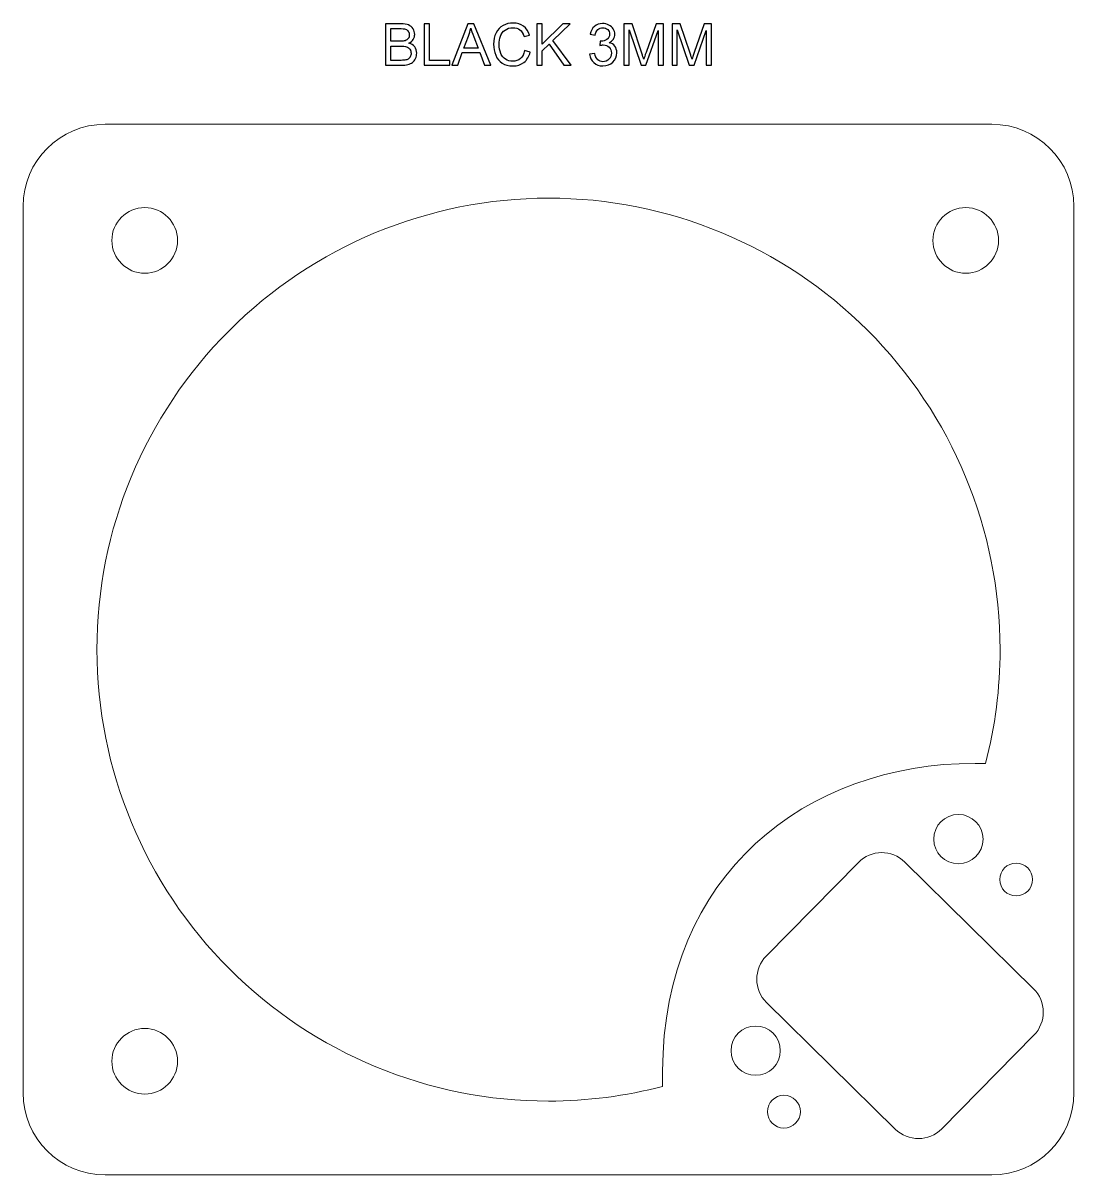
# Model space of a CAD drawing. Header units: millimetres. Extents: x -99 to 240, y -1 to 69.
# Drawn here: x 175.5 to 239.5, y -0.7 to 69.4 of the extents above; entities that cross this region are included whole.
import ezdxf

# ---------------------------------------------------------------- set-up
doc = ezdxf.new("R2010")
doc.units = ezdxf.units.MM
doc.header["$MEASUREMENT"] = 0
doc.layers.add('Cut', color=7, linetype='Continuous')
doc.layers.add('Guides', color=7, linetype='Continuous', plot=False)

msp = doc.modelspace()

# ---------------------------------------------------------------- linework, layer by layer
at = {"layer": 'Cut', "color": 250, "lineweight": 9}
for centre, major_axis in [((182.9497, 56.1934), (0, 2)), ((232.9497, 56.1934), (0, 2)), ((232.5023, 19.7266), (0, 1.5)), ((236.0208, 17.2645), (0, 1)), ((182.9497, 6.1934), (0, 2)), ((220.1557, 6.8389), (0, 1.5)), ((221.8786, 3.1223), (0, 1))]:
    msp.add_ellipse(centre, major_axis=major_axis, ratio=1, dxfattribs=at)
for points, knots in [([(180.5412, 63.2681), (180.5412, 63.2681), (234.541, 63.2681), (234.541, 63.2681), (234.541, 63.2681), (237.2911, 63.2681), (239.5411, 61.0181), (239.5411, 58.2681), (239.5411, 58.2681), (239.5411, 58.2681), (239.5411, 4.2681), (239.5411, 4.2681), (239.5411, 4.2681), (239.5411, 1.5181), (237.2911, -0.7319), (234.541, -0.7319), (234.541, -0.7319), (234.541, -0.7319), (180.5412, -0.7319), (180.5412, -0.7319), (180.5412, -0.7319), (177.7911, -0.7319), (175.5411, 1.5181), (175.5411, 4.2681), (175.5411, 4.2681), (175.5411, 4.2681), (175.5411, 58.2681), (175.5411, 58.2681), (175.5411, 58.2681), (175.5411, 61.0181), (177.7911, 63.2681), (180.5412, 63.2681)], [0, 0, 0, 0, 0.1111111, 0.1111111, 0.1111111, 0.1111111, 0.2222222, 0.2222222, 0.2222222, 0.2222222, 0.3333333, 0.3333333, 0.3333333, 0.3333333, 0.4444444, 0.4444444, 0.4444444, 0.4444444, 0.5555556, 0.5555556, 0.5555556, 0.5555556, 0.6666667, 0.6666667, 0.6666667, 0.6666667, 0.7777778, 0.7777778, 0.7777778, 0.7777778, 1, 1, 1, 1]), ([(207.5411, 58.768), (200.243, 58.7634), (193.2458, 55.8598), (188.0885, 50.6961), (188.0885, 50.6961), (182.9312, 45.5323), (180.0366, 38.5661), (180.0412, 31.2681), (180.0412, 31.2681), (180.0457, 23.97), (182.9494, 16.9728), (188.1131, 11.8155), (188.1131, 11.8155), (193.2768, 6.6582), (200.243, 3.7636), (207.5411, 3.7682), (207.5411, 3.7682), (209.9077, 3.7697), (212.2427, 4.0763), (214.4936, 4.6658), (214.4936, 4.6658), (214.4936, 4.6658), (214.4936, 5.5817), (214.4936, 5.5817), (214.4936, 5.5817), (214.4936, 17.5513), (223.2216, 24.3401), (233.5165, 24.3401), (233.5165, 24.3401), (233.5165, 24.3401), (234.1565, 24.3401), (234.1565, 24.3401), (234.1565, 24.3401), (234.7402, 26.5815), (235.0425, 28.9074), (235.041, 31.2681), (235.041, 31.2681), (235.0364, 38.5661), (232.1328, 45.5634), (226.9691, 50.7207), (226.9691, 50.7207), (221.8053, 55.8779), (214.8391, 58.7726), (207.5411, 58.768)], [0, 0, 0, 0, 0.0833333, 0.0833333, 0.0833333, 0.0833333, 0.1666667, 0.1666667, 0.1666667, 0.1666667, 0.25, 0.25, 0.25, 0.25, 0.3333333, 0.3333333, 0.3333333, 0.3333333, 0.4166667, 0.4166667, 0.4166667, 0.4166667, 0.5, 0.5, 0.5, 0.5, 0.5833333, 0.5833333, 0.5833333, 0.5833333, 0.6666667, 0.6666667, 0.6666667, 0.6666667, 0.75, 0.75, 0.75, 0.75, 0.8333333, 0.8333333, 0.8333333, 0.8333333, 1, 1, 1, 1]), ([(226.4111, 18.3055), (226.4111, 18.3055), (220.7988, 12.6044), (220.7988, 12.6044), (220.7988, 12.6044), (220.0271, 11.8205), (220.0371, 10.5478), (220.821, 9.7761), (220.821, 9.7761), (220.821, 9.7761), (228.66, 2.0592), (228.66, 2.0592), (228.66, 2.0592), (229.4439, 1.2875), (230.7166, 1.2975), (231.4884, 2.0814), (231.4884, 2.0814), (231.4884, 2.0814), (237.1006, 7.7826), (237.1006, 7.7826), (237.1006, 7.7826), (237.8723, 8.5665), (237.8623, 9.8392), (237.0784, 10.6109), (237.0784, 10.6109), (237.0784, 10.6109), (229.2394, 18.3277), (229.2394, 18.3277), (229.2394, 18.3277), (228.4555, 19.0994), (227.1828, 19.0895), (226.4111, 18.3055)], [0, 0, 0, 0, 0.1111111, 0.1111111, 0.1111111, 0.1111111, 0.2222222, 0.2222222, 0.2222222, 0.2222222, 0.3333333, 0.3333333, 0.3333333, 0.3333333, 0.4444444, 0.4444444, 0.4444444, 0.4444444, 0.5555556, 0.5555556, 0.5555556, 0.5555556, 0.6666667, 0.6666667, 0.6666667, 0.6666667, 0.7777778, 0.7777778, 0.7777778, 0.7777778, 1, 1, 1, 1])]:
    msp.add_open_spline(points, degree=3, knots=knots, dxfattribs=at)
at = {"layer": 'Guides', "color": 250}
for points, knots in [([(197.6082, 66.8663), (197.6082, 66.8663), (197.6082, 69.3921), (197.6082, 69.3921), (197.6082, 69.3921), (197.6082, 69.3921), (198.556, 69.3921), (198.556, 69.3921), (198.556, 69.3921), (198.7488, 69.3921), (198.9035, 69.3669), (199.0205, 69.3157), (199.0205, 69.3157), (199.1369, 69.2645), (199.228, 69.1858), (199.2939, 69.0793), (199.2939, 69.0793), (199.3603, 68.9735), (199.3932, 68.8624), (199.3932, 68.746), (199.3932, 68.746), (199.3932, 68.6384), (199.3638, 68.5367), (199.3056, 68.4414), (199.3056, 68.4414), (199.2474, 68.3462), (199.1592, 68.2691), (199.0411, 68.2104), (199.0411, 68.2104), (199.1939, 68.1657), (199.3115, 68.0892), (199.3932, 67.9811), (199.3932, 67.9811), (199.4756, 67.8735), (199.5167, 67.7459), (199.5167, 67.5989), (199.5167, 67.5989), (199.5167, 67.4801), (199.4914, 67.3702), (199.4415, 67.2685), (199.4415, 67.2685), (199.3915, 67.1667), (199.3297, 67.0885), (199.2562, 67.0333), (199.2562, 67.0333), (199.1828, 66.9786), (199.0904, 66.9369), (198.9799, 66.9086), (198.9799, 66.9086), (198.8688, 66.8804), (198.733, 66.8663), (198.5719, 66.8663), (198.5719, 66.8663), (198.5719, 66.8663), (197.6082, 66.8663), (197.6082, 66.8663)], [0, 0, 0, 0, 0.0666667, 0.0666667, 0.0666667, 0.0666667, 0.1333333, 0.1333333, 0.1333333, 0.1333333, 0.2, 0.2, 0.2, 0.2, 0.2666667, 0.2666667, 0.2666667, 0.2666667, 0.3333333, 0.3333333, 0.3333333, 0.3333333, 0.4, 0.4, 0.4, 0.4, 0.4666667, 0.4666667, 0.4666667, 0.4666667, 0.5333333, 0.5333333, 0.5333333, 0.5333333, 0.6, 0.6, 0.6, 0.6, 0.6666667, 0.6666667, 0.6666667, 0.6666667, 0.7333333, 0.7333333, 0.7333333, 0.7333333, 0.8, 0.8, 0.8, 0.8, 0.8666667, 0.8666667, 0.8666667, 0.8666667, 1, 1, 1, 1]), ([(197.9434, 68.3303), (197.9434, 68.3303), (198.4896, 68.3303), (198.4896, 68.3303), (198.4896, 68.3303), (198.6377, 68.3303), (198.7441, 68.3403), (198.8082, 68.3597), (198.8082, 68.3597), (198.8935, 68.385), (198.9576, 68.4273), (199.0005, 68.4861), (199.0005, 68.4861), (199.0434, 68.5449), (199.0652, 68.6184), (199.0652, 68.7072), (199.0652, 68.7072), (199.0652, 68.7912), (199.0452, 68.8653), (199.0046, 68.9288), (199.0046, 68.9288), (198.9646, 68.9929), (198.907, 69.037), (198.8323, 69.0605), (198.8323, 69.0605), (198.7577, 69.084), (198.6295, 69.0958), (198.4484, 69.0958), (198.4484, 69.0958), (198.4484, 69.0958), (197.9434, 69.0958), (197.9434, 69.0958), (197.9434, 69.0958), (197.9434, 69.0958), (197.9434, 68.3303), (197.9434, 68.3303)], [0, 0, 0, 0, 0.1, 0.1, 0.1, 0.1, 0.2, 0.2, 0.2, 0.2, 0.3, 0.3, 0.3, 0.3, 0.4, 0.4, 0.4, 0.4, 0.5, 0.5, 0.5, 0.5, 0.6, 0.6, 0.6, 0.6, 0.7, 0.7, 0.7, 0.7, 0.8, 0.8, 0.8, 0.8, 1, 1, 1, 1]), ([(199.9612, 66.8663), (199.9612, 66.8663), (199.9612, 69.3921), (199.9612, 69.3921), (199.9612, 69.3921), (199.9612, 69.3921), (200.2964, 69.3921), (200.2964, 69.3921), (200.2964, 69.3921), (200.2964, 69.3921), (200.2964, 67.1626), (200.2964, 67.1626), (200.2964, 67.1626), (200.2964, 67.1626), (201.5381, 67.1626), (201.5381, 67.1626), (201.5381, 67.1626), (201.5381, 67.1626), (201.5381, 66.8663), (201.5381, 66.8663), (201.5381, 66.8663), (201.5381, 66.8663), (199.9612, 66.8663), (199.9612, 66.8663)], [0, 0, 0, 0, 0.1428571, 0.1428571, 0.1428571, 0.1428571, 0.2857143, 0.2857143, 0.2857143, 0.2857143, 0.4285714, 0.4285714, 0.4285714, 0.4285714, 0.5714286, 0.5714286, 0.5714286, 0.5714286, 0.7142857, 0.7142857, 0.7142857, 0.7142857, 1, 1, 1, 1]), ([(201.6604, 66.8663), (201.6604, 66.8663), (202.6294, 69.3921), (202.6294, 69.3921), (202.6294, 69.3921), (202.6294, 69.3921), (202.9968, 69.3921), (202.9968, 69.3921), (202.9968, 69.3921), (202.9968, 69.3921), (204.0251, 66.8663), (204.0251, 66.8663), (204.0251, 66.8663), (204.0251, 66.8663), (203.6447, 66.8663), (203.6447, 66.8663), (203.6447, 66.8663), (203.6447, 66.8663), (203.3525, 67.6318), (203.3525, 67.6318), (203.3525, 67.6318), (203.3525, 67.6318), (202.2889, 67.6318), (202.2889, 67.6318), (202.2889, 67.6318), (202.2889, 67.6318), (202.0149, 66.8663), (202.0149, 66.8663), (202.0149, 66.8663), (202.0149, 66.8663), (201.6604, 66.8663), (201.6604, 66.8663)], [0, 0, 0, 0, 0.1111111, 0.1111111, 0.1111111, 0.1111111, 0.2222222, 0.2222222, 0.2222222, 0.2222222, 0.3333333, 0.3333333, 0.3333333, 0.3333333, 0.4444444, 0.4444444, 0.4444444, 0.4444444, 0.5555556, 0.5555556, 0.5555556, 0.5555556, 0.6666667, 0.6666667, 0.6666667, 0.6666667, 0.7777778, 0.7777778, 0.7777778, 0.7777778, 1, 1, 1, 1]), ([(202.3871, 67.9034), (202.3871, 67.9034), (203.2479, 67.9034), (203.2479, 67.9034), (203.2479, 67.9034), (203.2479, 67.9034), (202.9845, 68.6037), (202.9845, 68.6037), (202.9845, 68.6037), (202.9051, 68.8165), (202.8451, 68.9923), (202.8034, 69.1311), (202.8034, 69.1311), (202.7687, 68.9665), (202.7222, 68.8048), (202.664, 68.6448), (202.664, 68.6448), (202.664, 68.6448), (202.3871, 67.9034), (202.3871, 67.9034)], [0, 0, 0, 0, 0.1666667, 0.1666667, 0.1666667, 0.1666667, 0.3333333, 0.3333333, 0.3333333, 0.3333333, 0.5, 0.5, 0.5, 0.5, 0.6666667, 0.6666667, 0.6666667, 0.6666667, 1, 1, 1, 1]), ([(206.0895, 67.7523), (206.0895, 67.7523), (206.4246, 67.6677), (206.4246, 67.6677), (206.4246, 67.6677), (206.3546, 67.3931), (206.2288, 67.1844), (206.0471, 67.0403), (206.0471, 67.0403), (205.8655, 66.8963), (205.6432, 66.824), (205.3804, 66.824), (205.3804, 66.824), (205.1088, 66.824), (204.8877, 66.8792), (204.7172, 66.9904), (204.7172, 66.9904), (204.5467, 67.1009), (204.4173, 67.2614), (204.3285, 67.4713), (204.3285, 67.4713), (204.2398, 67.6818), (204.1951, 67.907), (204.1951, 68.148), (204.1951, 68.148), (204.1951, 68.4108), (204.2451, 68.6401), (204.3456, 68.8359), (204.3456, 68.8359), (204.4461, 69.0317), (204.589, 69.1805), (204.7742, 69.2822), (204.7742, 69.2822), (204.9594, 69.3839), (205.1634, 69.4345), (205.3857, 69.4345), (205.3857, 69.4345), (205.6385, 69.4345), (205.8508, 69.3704), (206.0224, 69.2416), (206.0224, 69.2416), (206.1947, 69.1129), (206.3146, 68.9324), (206.3823, 68.6995), (206.3823, 68.6995), (206.3823, 68.6995), (206.0542, 68.6219), (206.0542, 68.6219), (206.0542, 68.6219), (205.996, 68.8054), (205.9107, 68.9394), (205.7996, 69.0229), (205.7996, 69.0229), (205.6885, 69.107), (205.5485, 69.1487), (205.3798, 69.1487), (205.3798, 69.1487), (205.1864, 69.1487), (205.0241, 69.1023), (204.8942, 69.0094), (204.8942, 69.0094), (204.7642, 68.9165), (204.6725, 68.7912), (204.6202, 68.6349), (204.6202, 68.6349), (204.5673, 68.4779), (204.5408, 68.3162), (204.5408, 68.1498), (204.5408, 68.1498), (204.5408, 67.9352), (204.572, 67.7476), (204.6343, 67.5877), (204.6343, 67.5877), (204.6966, 67.4272), (204.7936, 67.3079), (204.9253, 67.2285), (204.9253, 67.2285), (205.057, 67.1491), (205.1993, 67.1097), (205.3528, 67.1097), (205.3528, 67.1097), (205.5397, 67.1097), (205.6973, 67.1638), (205.8266, 67.2714), (205.8266, 67.2714), (205.956, 67.3796), (206.0436, 67.5395), (206.0895, 67.7523)], [0, 0, 0, 0, 0.0434783, 0.0434783, 0.0434783, 0.0434783, 0.0869565, 0.0869565, 0.0869565, 0.0869565, 0.1304348, 0.1304348, 0.1304348, 0.1304348, 0.173913, 0.173913, 0.173913, 0.173913, 0.2173913, 0.2173913, 0.2173913, 0.2173913, 0.2608696, 0.2608696, 0.2608696, 0.2608696, 0.3043478, 0.3043478, 0.3043478, 0.3043478, 0.3478261, 0.3478261, 0.3478261, 0.3478261, 0.3913043, 0.3913043, 0.3913043, 0.3913043, 0.4347826, 0.4347826, 0.4347826, 0.4347826, 0.4782609, 0.4782609, 0.4782609, 0.4782609, 0.5217391, 0.5217391, 0.5217391, 0.5217391, 0.5652174, 0.5652174, 0.5652174, 0.5652174, 0.6086957, 0.6086957, 0.6086957, 0.6086957, 0.6521739, 0.6521739, 0.6521739, 0.6521739, 0.6956522, 0.6956522, 0.6956522, 0.6956522, 0.7391304, 0.7391304, 0.7391304, 0.7391304, 0.7826087, 0.7826087, 0.7826087, 0.7826087, 0.826087, 0.826087, 0.826087, 0.826087, 0.8695652, 0.8695652, 0.8695652, 0.8695652, 0.9130435, 0.9130435, 0.9130435, 0.9130435, 1, 1, 1, 1]), ([(206.8238, 66.8663), (206.8238, 66.8663), (206.8238, 69.3921), (206.8238, 69.3921), (206.8238, 69.3921), (206.8238, 69.3921), (207.159, 69.3921), (207.159, 69.3921), (207.159, 69.3921), (207.159, 69.3921), (207.159, 68.1398), (207.159, 68.1398), (207.159, 68.1398), (207.159, 68.1398), (208.4136, 69.3921), (208.4136, 69.3921), (208.4136, 69.3921), (208.4136, 69.3921), (208.8664, 69.3921), (208.8664, 69.3921), (208.8664, 69.3921), (208.8664, 69.3921), (207.8069, 68.3679), (207.8069, 68.3679), (207.8069, 68.3679), (207.8069, 68.3679), (208.9122, 66.8663), (208.9122, 66.8663), (208.9122, 66.8663), (208.9122, 66.8663), (208.4713, 66.8663), (208.4713, 66.8663), (208.4713, 66.8663), (208.4713, 66.8663), (207.5723, 68.141), (207.5723, 68.141), (207.5723, 68.141), (207.5723, 68.141), (207.159, 67.7412), (207.159, 67.7412), (207.159, 67.7412), (207.159, 67.7412), (207.159, 66.8663), (207.159, 66.8663), (207.159, 66.8663), (207.159, 66.8663), (206.8238, 66.8663), (206.8238, 66.8663)], [0, 0, 0, 0, 0.0769231, 0.0769231, 0.0769231, 0.0769231, 0.1538462, 0.1538462, 0.1538462, 0.1538462, 0.2307692, 0.2307692, 0.2307692, 0.2307692, 0.3076923, 0.3076923, 0.3076923, 0.3076923, 0.3846154, 0.3846154, 0.3846154, 0.3846154, 0.4615385, 0.4615385, 0.4615385, 0.4615385, 0.5384615, 0.5384615, 0.5384615, 0.5384615, 0.6153846, 0.6153846, 0.6153846, 0.6153846, 0.6923077, 0.6923077, 0.6923077, 0.6923077, 0.7692308, 0.7692308, 0.7692308, 0.7692308, 0.8461538, 0.8461538, 0.8461538, 0.8461538, 1, 1, 1, 1]), ([(210.0476, 67.5366), (210.0476, 67.5366), (210.358, 67.5789), (210.358, 67.5789), (210.358, 67.5789), (210.3939, 67.4025), (210.4538, 67.2755), (210.5391, 67.1979), (210.5391, 67.1979), (210.6243, 67.1203), (210.729, 67.0815), (210.8531, 67.0815), (210.8531, 67.0815), (211, 67.0815), (211.1241, 67.1321), (211.2241, 67.2332), (211.2241, 67.2332), (211.324, 67.3343), (211.374, 67.4595), (211.374, 67.6089), (211.374, 67.6089), (211.374, 67.7512), (211.3275, 67.8688), (211.234, 67.9617), (211.234, 67.9617), (211.1412, 68.054), (211.023, 68.1004), (210.8789, 68.1004), (210.8789, 68.1004), (210.8201, 68.1004), (210.7472, 68.0886), (210.6596, 68.0657), (210.6596, 68.0657), (210.6596, 68.0657), (210.6943, 68.3374), (210.6943, 68.3374), (210.6943, 68.3374), (210.7149, 68.335), (210.7319, 68.3338), (210.7443, 68.3338), (210.7443, 68.3338), (210.8772, 68.3338), (210.9959, 68.3685), (211.1023, 68.4373), (211.1023, 68.4373), (211.2082, 68.5061), (211.2611, 68.6119), (211.2611, 68.7548), (211.2611, 68.7548), (211.2611, 68.8683), (211.2223, 68.9623), (211.1453, 69.037), (211.1453, 69.037), (211.0682, 69.1117), (210.9689, 69.1487), (210.8472, 69.1487), (210.8472, 69.1487), (210.7261, 69.1487), (210.6255, 69.1105), (210.545, 69.0341), (210.545, 69.0341), (210.4644, 68.9576), (210.4127, 68.843), (210.3898, 68.6901), (210.3898, 68.6901), (210.3898, 68.6901), (210.0793, 68.7466), (210.0793, 68.7466), (210.0793, 68.7466), (210.1175, 68.9547), (210.2034, 69.1164), (210.338, 69.231), (210.338, 69.231), (210.4721, 69.3457), (210.6396, 69.4027), (210.8395, 69.4027), (210.8395, 69.4027), (210.9771, 69.4027), (211.1041, 69.3733), (211.2199, 69.3139), (211.2199, 69.3139), (211.3363, 69.2551), (211.4251, 69.1746), (211.4863, 69.0729), (211.4863, 69.0729), (211.548, 68.9706), (211.5786, 68.8624), (211.5786, 68.7477), (211.5786, 68.7477), (211.5786, 68.639), (211.5492, 68.5402), (211.491, 68.4508), (211.491, 68.4508), (211.4322, 68.3615), (211.3452, 68.2903), (211.2305, 68.2374), (211.2305, 68.2374), (211.3799, 68.2033), (211.4957, 68.1316), (211.5786, 68.0228), (211.5786, 68.0228), (211.6609, 67.9146), (211.7021, 67.7782), (211.7021, 67.6153), (211.7021, 67.6153), (211.7021, 67.3949), (211.6215, 67.2073), (211.461, 67.0539), (211.461, 67.0539), (211.2999, 66.9004), (211.0965, 66.824), (210.8507, 66.824), (210.8507, 66.824), (210.629, 66.824), (210.445, 66.8904), (210.2986, 67.0227), (210.2986, 67.0227), (210.1516, 67.155), (210.0681, 67.3261), (210.0476, 67.5366)], [0, 0, 0, 0, 0.0322581, 0.0322581, 0.0322581, 0.0322581, 0.0645161, 0.0645161, 0.0645161, 0.0645161, 0.0967742, 0.0967742, 0.0967742, 0.0967742, 0.1290323, 0.1290323, 0.1290323, 0.1290323, 0.1612903, 0.1612903, 0.1612903, 0.1612903, 0.1935484, 0.1935484, 0.1935484, 0.1935484, 0.2258065, 0.2258065, 0.2258065, 0.2258065, 0.2580645, 0.2580645, 0.2580645, 0.2580645, 0.2903226, 0.2903226, 0.2903226, 0.2903226, 0.3225806, 0.3225806, 0.3225806, 0.3225806, 0.3548387, 0.3548387, 0.3548387, 0.3548387, 0.3870968, 0.3870968, 0.3870968, 0.3870968, 0.4193548, 0.4193548, 0.4193548, 0.4193548, 0.4516129, 0.4516129, 0.4516129, 0.4516129, 0.483871, 0.483871, 0.483871, 0.483871, 0.516129, 0.516129, 0.516129, 0.516129, 0.5483871, 0.5483871, 0.5483871, 0.5483871, 0.5806452, 0.5806452, 0.5806452, 0.5806452, 0.6129032, 0.6129032, 0.6129032, 0.6129032, 0.6451613, 0.6451613, 0.6451613, 0.6451613, 0.6774194, 0.6774194, 0.6774194, 0.6774194, 0.7096774, 0.7096774, 0.7096774, 0.7096774, 0.7419355, 0.7419355, 0.7419355, 0.7419355, 0.7741935, 0.7741935, 0.7741935, 0.7741935, 0.8064516, 0.8064516, 0.8064516, 0.8064516, 0.8387097, 0.8387097, 0.8387097, 0.8387097, 0.8709677, 0.8709677, 0.8709677, 0.8709677, 0.9032258, 0.9032258, 0.9032258, 0.9032258, 0.9354839, 0.9354839, 0.9354839, 0.9354839, 1, 1, 1, 1]), ([(212.126, 66.8663), (212.126, 66.8663), (212.126, 69.3921), (212.126, 69.3921), (212.126, 69.3921), (212.126, 69.3921), (212.6269, 69.3921), (212.6269, 69.3921), (212.6269, 69.3921), (212.6269, 69.3921), (213.2243, 67.6042), (213.2243, 67.6042), (213.2243, 67.6042), (213.2795, 67.4378), (213.3195, 67.3131), (213.3448, 67.2302), (213.3448, 67.2302), (213.3736, 67.322), (213.4189, 67.4572), (213.48, 67.6353), (213.48, 67.6353), (213.48, 67.6353), (214.088, 69.3921), (214.088, 69.3921), (214.088, 69.3921), (214.088, 69.3921), (214.5354, 69.3921), (214.5354, 69.3921), (214.5354, 69.3921), (214.5354, 69.3921), (214.5354, 66.8663), (214.5354, 66.8663), (214.5354, 66.8663), (214.5354, 66.8663), (214.2144, 66.8663), (214.2144, 66.8663), (214.2144, 66.8663), (214.2144, 66.8663), (214.2144, 68.9794), (214.2144, 68.9794), (214.2144, 68.9794), (214.2144, 68.9794), (213.4771, 66.8663), (213.4771, 66.8663), (213.4771, 66.8663), (213.4771, 66.8663), (213.1761, 66.8663), (213.1761, 66.8663), (213.1761, 66.8663), (213.1761, 66.8663), (212.447, 69.0182), (212.447, 69.0182), (212.447, 69.0182), (212.447, 69.0182), (212.447, 66.8663), (212.447, 66.8663), (212.447, 66.8663), (212.447, 66.8663), (212.126, 66.8663), (212.126, 66.8663)], [0, 0, 0, 0, 0.0625, 0.0625, 0.0625, 0.0625, 0.125, 0.125, 0.125, 0.125, 0.1875, 0.1875, 0.1875, 0.1875, 0.25, 0.25, 0.25, 0.25, 0.3125, 0.3125, 0.3125, 0.3125, 0.375, 0.375, 0.375, 0.375, 0.4375, 0.4375, 0.4375, 0.4375, 0.5, 0.5, 0.5, 0.5, 0.5625, 0.5625, 0.5625, 0.5625, 0.625, 0.625, 0.625, 0.625, 0.6875, 0.6875, 0.6875, 0.6875, 0.75, 0.75, 0.75, 0.75, 0.8125, 0.8125, 0.8125, 0.8125, 0.875, 0.875, 0.875, 0.875, 1, 1, 1, 1]), ([(215.0646, 66.8663), (215.0646, 66.8663), (215.0646, 69.3921), (215.0646, 69.3921), (215.0646, 69.3921), (215.0646, 69.3921), (215.5655, 69.3921), (215.5655, 69.3921), (215.5655, 69.3921), (215.5655, 69.3921), (216.1629, 67.6042), (216.1629, 67.6042), (216.1629, 67.6042), (216.2181, 67.4378), (216.2581, 67.3131), (216.2834, 67.2302), (216.2834, 67.2302), (216.3122, 67.322), (216.3575, 67.4572), (216.4186, 67.6353), (216.4186, 67.6353), (216.4186, 67.6353), (217.0266, 69.3921), (217.0266, 69.3921), (217.0266, 69.3921), (217.0266, 69.3921), (217.474, 69.3921), (217.474, 69.3921), (217.474, 69.3921), (217.474, 69.3921), (217.474, 66.8663), (217.474, 66.8663), (217.474, 66.8663), (217.474, 66.8663), (217.153, 66.8663), (217.153, 66.8663), (217.153, 66.8663), (217.153, 66.8663), (217.153, 68.9794), (217.153, 68.9794), (217.153, 68.9794), (217.153, 68.9794), (216.4157, 66.8663), (216.4157, 66.8663), (216.4157, 66.8663), (216.4157, 66.8663), (216.1147, 66.8663), (216.1147, 66.8663), (216.1147, 66.8663), (216.1147, 66.8663), (215.3856, 69.0182), (215.3856, 69.0182), (215.3856, 69.0182), (215.3856, 69.0182), (215.3856, 66.8663), (215.3856, 66.8663), (215.3856, 66.8663), (215.3856, 66.8663), (215.0646, 66.8663), (215.0646, 66.8663)], [0, 0, 0, 0, 0.0625, 0.0625, 0.0625, 0.0625, 0.125, 0.125, 0.125, 0.125, 0.1875, 0.1875, 0.1875, 0.1875, 0.25, 0.25, 0.25, 0.25, 0.3125, 0.3125, 0.3125, 0.3125, 0.375, 0.375, 0.375, 0.375, 0.4375, 0.4375, 0.4375, 0.4375, 0.5, 0.5, 0.5, 0.5, 0.5625, 0.5625, 0.5625, 0.5625, 0.625, 0.625, 0.625, 0.625, 0.6875, 0.6875, 0.6875, 0.6875, 0.75, 0.75, 0.75, 0.75, 0.8125, 0.8125, 0.8125, 0.8125, 0.875, 0.875, 0.875, 0.875, 1, 1, 1, 1]), ([(197.9434, 67.1626), (197.9434, 67.1626), (198.5725, 67.1626), (198.5725, 67.1626), (198.5725, 67.1626), (198.6806, 67.1626), (198.7565, 67.1667), (198.8006, 67.175), (198.8006, 67.175), (198.877, 67.1885), (198.9417, 67.2114), (198.9934, 67.2438), (198.9934, 67.2438), (199.0452, 67.2761), (199.0875, 67.3231), (199.121, 67.3849), (199.121, 67.3849), (199.1545, 67.4466), (199.171, 67.5177), (199.171, 67.5983), (199.171, 67.5983), (199.171, 67.693), (199.1469, 67.7747), (199.0981, 67.8446), (199.0981, 67.8446), (199.0499, 67.9146), (198.9828, 67.9634), (198.897, 67.9916), (198.897, 67.9916), (198.8118, 68.0199), (198.6883, 68.034), (198.5278, 68.034), (198.5278, 68.034), (198.5278, 68.034), (197.9434, 68.034), (197.9434, 68.034), (197.9434, 68.034), (197.9434, 68.034), (197.9434, 67.1626), (197.9434, 67.1626)], [0, 0, 0, 0, 0.0909091, 0.0909091, 0.0909091, 0.0909091, 0.1818182, 0.1818182, 0.1818182, 0.1818182, 0.2727273, 0.2727273, 0.2727273, 0.2727273, 0.3636364, 0.3636364, 0.3636364, 0.3636364, 0.4545455, 0.4545455, 0.4545455, 0.4545455, 0.5454545, 0.5454545, 0.5454545, 0.5454545, 0.6363636, 0.6363636, 0.6363636, 0.6363636, 0.7272727, 0.7272727, 0.7272727, 0.7272727, 0.8181818, 0.8181818, 0.8181818, 0.8181818, 1, 1, 1, 1])]:
    msp.add_open_spline(points, degree=3, knots=knots, dxfattribs=at)
at = {"layer": 'Guides', "color": 250, "lineweight": 9}
for points, knots in [([(197.6082, 66.8663), (197.6082, 66.8663), (197.6082, 69.3921), (197.6082, 69.3921), (197.6082, 69.3921), (197.6082, 69.3921), (198.556, 69.3921), (198.556, 69.3921), (198.556, 69.3921), (198.7488, 69.3921), (198.9035, 69.3669), (199.0205, 69.3157), (199.0205, 69.3157), (199.1369, 69.2645), (199.228, 69.1858), (199.2939, 69.0793), (199.2939, 69.0793), (199.3603, 68.9735), (199.3932, 68.8624), (199.3932, 68.746), (199.3932, 68.746), (199.3932, 68.6384), (199.3638, 68.5367), (199.3056, 68.4414), (199.3056, 68.4414), (199.2474, 68.3462), (199.1592, 68.2691), (199.0411, 68.2104), (199.0411, 68.2104), (199.1939, 68.1657), (199.3115, 68.0892), (199.3932, 67.9811), (199.3932, 67.9811), (199.4756, 67.8735), (199.5167, 67.7459), (199.5167, 67.5989), (199.5167, 67.5989), (199.5167, 67.4801), (199.4914, 67.3702), (199.4415, 67.2685), (199.4415, 67.2685), (199.3915, 67.1667), (199.3297, 67.0885), (199.2562, 67.0333), (199.2562, 67.0333), (199.1828, 66.9786), (199.0904, 66.9369), (198.9799, 66.9086), (198.9799, 66.9086), (198.8688, 66.8804), (198.733, 66.8663), (198.5719, 66.8663), (198.5719, 66.8663), (198.5719, 66.8663), (197.6082, 66.8663), (197.6082, 66.8663)], [0, 0, 0, 0, 0.0666667, 0.0666667, 0.0666667, 0.0666667, 0.1333333, 0.1333333, 0.1333333, 0.1333333, 0.2, 0.2, 0.2, 0.2, 0.2666667, 0.2666667, 0.2666667, 0.2666667, 0.3333333, 0.3333333, 0.3333333, 0.3333333, 0.4, 0.4, 0.4, 0.4, 0.4666667, 0.4666667, 0.4666667, 0.4666667, 0.5333333, 0.5333333, 0.5333333, 0.5333333, 0.6, 0.6, 0.6, 0.6, 0.6666667, 0.6666667, 0.6666667, 0.6666667, 0.7333333, 0.7333333, 0.7333333, 0.7333333, 0.8, 0.8, 0.8, 0.8, 0.8666667, 0.8666667, 0.8666667, 0.8666667, 1, 1, 1, 1]), ([(197.9434, 68.3303), (197.9434, 68.3303), (198.4896, 68.3303), (198.4896, 68.3303), (198.4896, 68.3303), (198.6377, 68.3303), (198.7441, 68.3403), (198.8082, 68.3597), (198.8082, 68.3597), (198.8935, 68.385), (198.9576, 68.4273), (199.0005, 68.4861), (199.0005, 68.4861), (199.0434, 68.5449), (199.0652, 68.6184), (199.0652, 68.7072), (199.0652, 68.7072), (199.0652, 68.7912), (199.0452, 68.8653), (199.0046, 68.9288), (199.0046, 68.9288), (198.9646, 68.9929), (198.907, 69.037), (198.8323, 69.0605), (198.8323, 69.0605), (198.7577, 69.084), (198.6295, 69.0958), (198.4484, 69.0958), (198.4484, 69.0958), (198.4484, 69.0958), (197.9434, 69.0958), (197.9434, 69.0958), (197.9434, 69.0958), (197.9434, 69.0958), (197.9434, 68.3303), (197.9434, 68.3303)], [0, 0, 0, 0, 0.1, 0.1, 0.1, 0.1, 0.2, 0.2, 0.2, 0.2, 0.3, 0.3, 0.3, 0.3, 0.4, 0.4, 0.4, 0.4, 0.5, 0.5, 0.5, 0.5, 0.6, 0.6, 0.6, 0.6, 0.7, 0.7, 0.7, 0.7, 0.8, 0.8, 0.8, 0.8, 1, 1, 1, 1]), ([(199.9612, 66.8663), (199.9612, 66.8663), (199.9612, 69.3921), (199.9612, 69.3921), (199.9612, 69.3921), (199.9612, 69.3921), (200.2964, 69.3921), (200.2964, 69.3921), (200.2964, 69.3921), (200.2964, 69.3921), (200.2964, 67.1626), (200.2964, 67.1626), (200.2964, 67.1626), (200.2964, 67.1626), (201.5381, 67.1626), (201.5381, 67.1626), (201.5381, 67.1626), (201.5381, 67.1626), (201.5381, 66.8663), (201.5381, 66.8663), (201.5381, 66.8663), (201.5381, 66.8663), (199.9612, 66.8663), (199.9612, 66.8663)], [0, 0, 0, 0, 0.1428571, 0.1428571, 0.1428571, 0.1428571, 0.2857143, 0.2857143, 0.2857143, 0.2857143, 0.4285714, 0.4285714, 0.4285714, 0.4285714, 0.5714286, 0.5714286, 0.5714286, 0.5714286, 0.7142857, 0.7142857, 0.7142857, 0.7142857, 1, 1, 1, 1]), ([(201.6604, 66.8663), (201.6604, 66.8663), (202.6294, 69.3921), (202.6294, 69.3921), (202.6294, 69.3921), (202.6294, 69.3921), (202.9968, 69.3921), (202.9968, 69.3921), (202.9968, 69.3921), (202.9968, 69.3921), (204.0251, 66.8663), (204.0251, 66.8663), (204.0251, 66.8663), (204.0251, 66.8663), (203.6447, 66.8663), (203.6447, 66.8663), (203.6447, 66.8663), (203.6447, 66.8663), (203.3525, 67.6318), (203.3525, 67.6318), (203.3525, 67.6318), (203.3525, 67.6318), (202.2889, 67.6318), (202.2889, 67.6318), (202.2889, 67.6318), (202.2889, 67.6318), (202.0149, 66.8663), (202.0149, 66.8663), (202.0149, 66.8663), (202.0149, 66.8663), (201.6604, 66.8663), (201.6604, 66.8663)], [0, 0, 0, 0, 0.1111111, 0.1111111, 0.1111111, 0.1111111, 0.2222222, 0.2222222, 0.2222222, 0.2222222, 0.3333333, 0.3333333, 0.3333333, 0.3333333, 0.4444444, 0.4444444, 0.4444444, 0.4444444, 0.5555556, 0.5555556, 0.5555556, 0.5555556, 0.6666667, 0.6666667, 0.6666667, 0.6666667, 0.7777778, 0.7777778, 0.7777778, 0.7777778, 1, 1, 1, 1]), ([(202.3871, 67.9034), (202.3871, 67.9034), (203.2479, 67.9034), (203.2479, 67.9034), (203.2479, 67.9034), (203.2479, 67.9034), (202.9845, 68.6037), (202.9845, 68.6037), (202.9845, 68.6037), (202.9051, 68.8165), (202.8451, 68.9923), (202.8034, 69.1311), (202.8034, 69.1311), (202.7687, 68.9665), (202.7222, 68.8048), (202.664, 68.6448), (202.664, 68.6448), (202.664, 68.6448), (202.3871, 67.9034), (202.3871, 67.9034)], [0, 0, 0, 0, 0.1666667, 0.1666667, 0.1666667, 0.1666667, 0.3333333, 0.3333333, 0.3333333, 0.3333333, 0.5, 0.5, 0.5, 0.5, 0.6666667, 0.6666667, 0.6666667, 0.6666667, 1, 1, 1, 1]), ([(206.0895, 67.7523), (206.0895, 67.7523), (206.4246, 67.6677), (206.4246, 67.6677), (206.4246, 67.6677), (206.3546, 67.3931), (206.2288, 67.1844), (206.0471, 67.0403), (206.0471, 67.0403), (205.8655, 66.8963), (205.6432, 66.824), (205.3804, 66.824), (205.3804, 66.824), (205.1088, 66.824), (204.8877, 66.8792), (204.7172, 66.9904), (204.7172, 66.9904), (204.5467, 67.1009), (204.4173, 67.2614), (204.3285, 67.4713), (204.3285, 67.4713), (204.2398, 67.6818), (204.1951, 67.907), (204.1951, 68.148), (204.1951, 68.148), (204.1951, 68.4108), (204.2451, 68.6401), (204.3456, 68.8359), (204.3456, 68.8359), (204.4461, 69.0317), (204.589, 69.1805), (204.7742, 69.2822), (204.7742, 69.2822), (204.9594, 69.3839), (205.1634, 69.4345), (205.3857, 69.4345), (205.3857, 69.4345), (205.6385, 69.4345), (205.8508, 69.3704), (206.0224, 69.2416), (206.0224, 69.2416), (206.1947, 69.1129), (206.3146, 68.9324), (206.3823, 68.6995), (206.3823, 68.6995), (206.3823, 68.6995), (206.0542, 68.6219), (206.0542, 68.6219), (206.0542, 68.6219), (205.996, 68.8054), (205.9107, 68.9394), (205.7996, 69.0229), (205.7996, 69.0229), (205.6885, 69.107), (205.5485, 69.1487), (205.3798, 69.1487), (205.3798, 69.1487), (205.1864, 69.1487), (205.0241, 69.1023), (204.8942, 69.0094), (204.8942, 69.0094), (204.7642, 68.9165), (204.6725, 68.7912), (204.6202, 68.6349), (204.6202, 68.6349), (204.5673, 68.4779), (204.5408, 68.3162), (204.5408, 68.1498), (204.5408, 68.1498), (204.5408, 67.9352), (204.572, 67.7476), (204.6343, 67.5877), (204.6343, 67.5877), (204.6966, 67.4272), (204.7936, 67.3079), (204.9253, 67.2285), (204.9253, 67.2285), (205.057, 67.1491), (205.1993, 67.1097), (205.3528, 67.1097), (205.3528, 67.1097), (205.5397, 67.1097), (205.6973, 67.1638), (205.8266, 67.2714), (205.8266, 67.2714), (205.956, 67.3796), (206.0436, 67.5395), (206.0895, 67.7523)], [0, 0, 0, 0, 0.0434783, 0.0434783, 0.0434783, 0.0434783, 0.0869565, 0.0869565, 0.0869565, 0.0869565, 0.1304348, 0.1304348, 0.1304348, 0.1304348, 0.173913, 0.173913, 0.173913, 0.173913, 0.2173913, 0.2173913, 0.2173913, 0.2173913, 0.2608696, 0.2608696, 0.2608696, 0.2608696, 0.3043478, 0.3043478, 0.3043478, 0.3043478, 0.3478261, 0.3478261, 0.3478261, 0.3478261, 0.3913043, 0.3913043, 0.3913043, 0.3913043, 0.4347826, 0.4347826, 0.4347826, 0.4347826, 0.4782609, 0.4782609, 0.4782609, 0.4782609, 0.5217391, 0.5217391, 0.5217391, 0.5217391, 0.5652174, 0.5652174, 0.5652174, 0.5652174, 0.6086957, 0.6086957, 0.6086957, 0.6086957, 0.6521739, 0.6521739, 0.6521739, 0.6521739, 0.6956522, 0.6956522, 0.6956522, 0.6956522, 0.7391304, 0.7391304, 0.7391304, 0.7391304, 0.7826087, 0.7826087, 0.7826087, 0.7826087, 0.826087, 0.826087, 0.826087, 0.826087, 0.8695652, 0.8695652, 0.8695652, 0.8695652, 0.9130435, 0.9130435, 0.9130435, 0.9130435, 1, 1, 1, 1]), ([(206.8238, 66.8663), (206.8238, 66.8663), (206.8238, 69.3921), (206.8238, 69.3921), (206.8238, 69.3921), (206.8238, 69.3921), (207.159, 69.3921), (207.159, 69.3921), (207.159, 69.3921), (207.159, 69.3921), (207.159, 68.1398), (207.159, 68.1398), (207.159, 68.1398), (207.159, 68.1398), (208.4136, 69.3921), (208.4136, 69.3921), (208.4136, 69.3921), (208.4136, 69.3921), (208.8664, 69.3921), (208.8664, 69.3921), (208.8664, 69.3921), (208.8664, 69.3921), (207.8069, 68.3679), (207.8069, 68.3679), (207.8069, 68.3679), (207.8069, 68.3679), (208.9122, 66.8663), (208.9122, 66.8663), (208.9122, 66.8663), (208.9122, 66.8663), (208.4713, 66.8663), (208.4713, 66.8663), (208.4713, 66.8663), (208.4713, 66.8663), (207.5723, 68.141), (207.5723, 68.141), (207.5723, 68.141), (207.5723, 68.141), (207.159, 67.7412), (207.159, 67.7412), (207.159, 67.7412), (207.159, 67.7412), (207.159, 66.8663), (207.159, 66.8663), (207.159, 66.8663), (207.159, 66.8663), (206.8238, 66.8663), (206.8238, 66.8663)], [0, 0, 0, 0, 0.0769231, 0.0769231, 0.0769231, 0.0769231, 0.1538462, 0.1538462, 0.1538462, 0.1538462, 0.2307692, 0.2307692, 0.2307692, 0.2307692, 0.3076923, 0.3076923, 0.3076923, 0.3076923, 0.3846154, 0.3846154, 0.3846154, 0.3846154, 0.4615385, 0.4615385, 0.4615385, 0.4615385, 0.5384615, 0.5384615, 0.5384615, 0.5384615, 0.6153846, 0.6153846, 0.6153846, 0.6153846, 0.6923077, 0.6923077, 0.6923077, 0.6923077, 0.7692308, 0.7692308, 0.7692308, 0.7692308, 0.8461538, 0.8461538, 0.8461538, 0.8461538, 1, 1, 1, 1]), ([(210.0476, 67.5366), (210.0476, 67.5366), (210.358, 67.5789), (210.358, 67.5789), (210.358, 67.5789), (210.3939, 67.4025), (210.4538, 67.2755), (210.5391, 67.1979), (210.5391, 67.1979), (210.6243, 67.1203), (210.729, 67.0815), (210.8531, 67.0815), (210.8531, 67.0815), (211, 67.0815), (211.1241, 67.1321), (211.2241, 67.2332), (211.2241, 67.2332), (211.324, 67.3343), (211.374, 67.4595), (211.374, 67.6089), (211.374, 67.6089), (211.374, 67.7512), (211.3275, 67.8688), (211.234, 67.9617), (211.234, 67.9617), (211.1412, 68.054), (211.023, 68.1004), (210.8789, 68.1004), (210.8789, 68.1004), (210.8201, 68.1004), (210.7472, 68.0886), (210.6596, 68.0657), (210.6596, 68.0657), (210.6596, 68.0657), (210.6943, 68.3374), (210.6943, 68.3374), (210.6943, 68.3374), (210.7149, 68.335), (210.7319, 68.3338), (210.7443, 68.3338), (210.7443, 68.3338), (210.8772, 68.3338), (210.9959, 68.3685), (211.1023, 68.4373), (211.1023, 68.4373), (211.2082, 68.5061), (211.2611, 68.6119), (211.2611, 68.7548), (211.2611, 68.7548), (211.2611, 68.8683), (211.2223, 68.9623), (211.1453, 69.037), (211.1453, 69.037), (211.0682, 69.1117), (210.9689, 69.1487), (210.8472, 69.1487), (210.8472, 69.1487), (210.7261, 69.1487), (210.6255, 69.1105), (210.545, 69.0341), (210.545, 69.0341), (210.4644, 68.9576), (210.4127, 68.843), (210.3898, 68.6901), (210.3898, 68.6901), (210.3898, 68.6901), (210.0793, 68.7466), (210.0793, 68.7466), (210.0793, 68.7466), (210.1175, 68.9547), (210.2034, 69.1164), (210.338, 69.231), (210.338, 69.231), (210.4721, 69.3457), (210.6396, 69.4027), (210.8395, 69.4027), (210.8395, 69.4027), (210.9771, 69.4027), (211.1041, 69.3733), (211.2199, 69.3139), (211.2199, 69.3139), (211.3363, 69.2551), (211.4251, 69.1746), (211.4863, 69.0729), (211.4863, 69.0729), (211.548, 68.9706), (211.5786, 68.8624), (211.5786, 68.7477), (211.5786, 68.7477), (211.5786, 68.639), (211.5492, 68.5402), (211.491, 68.4508), (211.491, 68.4508), (211.4322, 68.3615), (211.3452, 68.2903), (211.2305, 68.2374), (211.2305, 68.2374), (211.3799, 68.2033), (211.4957, 68.1316), (211.5786, 68.0228), (211.5786, 68.0228), (211.6609, 67.9146), (211.7021, 67.7782), (211.7021, 67.6153), (211.7021, 67.6153), (211.7021, 67.3949), (211.6215, 67.2073), (211.461, 67.0539), (211.461, 67.0539), (211.2999, 66.9004), (211.0965, 66.824), (210.8507, 66.824), (210.8507, 66.824), (210.629, 66.824), (210.445, 66.8904), (210.2986, 67.0227), (210.2986, 67.0227), (210.1516, 67.155), (210.0681, 67.3261), (210.0476, 67.5366)], [0, 0, 0, 0, 0.0322581, 0.0322581, 0.0322581, 0.0322581, 0.0645161, 0.0645161, 0.0645161, 0.0645161, 0.0967742, 0.0967742, 0.0967742, 0.0967742, 0.1290323, 0.1290323, 0.1290323, 0.1290323, 0.1612903, 0.1612903, 0.1612903, 0.1612903, 0.1935484, 0.1935484, 0.1935484, 0.1935484, 0.2258065, 0.2258065, 0.2258065, 0.2258065, 0.2580645, 0.2580645, 0.2580645, 0.2580645, 0.2903226, 0.2903226, 0.2903226, 0.2903226, 0.3225806, 0.3225806, 0.3225806, 0.3225806, 0.3548387, 0.3548387, 0.3548387, 0.3548387, 0.3870968, 0.3870968, 0.3870968, 0.3870968, 0.4193548, 0.4193548, 0.4193548, 0.4193548, 0.4516129, 0.4516129, 0.4516129, 0.4516129, 0.483871, 0.483871, 0.483871, 0.483871, 0.516129, 0.516129, 0.516129, 0.516129, 0.5483871, 0.5483871, 0.5483871, 0.5483871, 0.5806452, 0.5806452, 0.5806452, 0.5806452, 0.6129032, 0.6129032, 0.6129032, 0.6129032, 0.6451613, 0.6451613, 0.6451613, 0.6451613, 0.6774194, 0.6774194, 0.6774194, 0.6774194, 0.7096774, 0.7096774, 0.7096774, 0.7096774, 0.7419355, 0.7419355, 0.7419355, 0.7419355, 0.7741935, 0.7741935, 0.7741935, 0.7741935, 0.8064516, 0.8064516, 0.8064516, 0.8064516, 0.8387097, 0.8387097, 0.8387097, 0.8387097, 0.8709677, 0.8709677, 0.8709677, 0.8709677, 0.9032258, 0.9032258, 0.9032258, 0.9032258, 0.9354839, 0.9354839, 0.9354839, 0.9354839, 1, 1, 1, 1]), ([(212.126, 66.8663), (212.126, 66.8663), (212.126, 69.3921), (212.126, 69.3921), (212.126, 69.3921), (212.126, 69.3921), (212.6269, 69.3921), (212.6269, 69.3921), (212.6269, 69.3921), (212.6269, 69.3921), (213.2243, 67.6042), (213.2243, 67.6042), (213.2243, 67.6042), (213.2795, 67.4378), (213.3195, 67.3131), (213.3448, 67.2302), (213.3448, 67.2302), (213.3736, 67.322), (213.4189, 67.4572), (213.48, 67.6353), (213.48, 67.6353), (213.48, 67.6353), (214.088, 69.3921), (214.088, 69.3921), (214.088, 69.3921), (214.088, 69.3921), (214.5354, 69.3921), (214.5354, 69.3921), (214.5354, 69.3921), (214.5354, 69.3921), (214.5354, 66.8663), (214.5354, 66.8663), (214.5354, 66.8663), (214.5354, 66.8663), (214.2144, 66.8663), (214.2144, 66.8663), (214.2144, 66.8663), (214.2144, 66.8663), (214.2144, 68.9794), (214.2144, 68.9794), (214.2144, 68.9794), (214.2144, 68.9794), (213.4771, 66.8663), (213.4771, 66.8663), (213.4771, 66.8663), (213.4771, 66.8663), (213.1761, 66.8663), (213.1761, 66.8663), (213.1761, 66.8663), (213.1761, 66.8663), (212.447, 69.0182), (212.447, 69.0182), (212.447, 69.0182), (212.447, 69.0182), (212.447, 66.8663), (212.447, 66.8663), (212.447, 66.8663), (212.447, 66.8663), (212.126, 66.8663), (212.126, 66.8663)], [0, 0, 0, 0, 0.0625, 0.0625, 0.0625, 0.0625, 0.125, 0.125, 0.125, 0.125, 0.1875, 0.1875, 0.1875, 0.1875, 0.25, 0.25, 0.25, 0.25, 0.3125, 0.3125, 0.3125, 0.3125, 0.375, 0.375, 0.375, 0.375, 0.4375, 0.4375, 0.4375, 0.4375, 0.5, 0.5, 0.5, 0.5, 0.5625, 0.5625, 0.5625, 0.5625, 0.625, 0.625, 0.625, 0.625, 0.6875, 0.6875, 0.6875, 0.6875, 0.75, 0.75, 0.75, 0.75, 0.8125, 0.8125, 0.8125, 0.8125, 0.875, 0.875, 0.875, 0.875, 1, 1, 1, 1]), ([(215.0646, 66.8663), (215.0646, 66.8663), (215.0646, 69.3921), (215.0646, 69.3921), (215.0646, 69.3921), (215.0646, 69.3921), (215.5655, 69.3921), (215.5655, 69.3921), (215.5655, 69.3921), (215.5655, 69.3921), (216.1629, 67.6042), (216.1629, 67.6042), (216.1629, 67.6042), (216.2181, 67.4378), (216.2581, 67.3131), (216.2834, 67.2302), (216.2834, 67.2302), (216.3122, 67.322), (216.3575, 67.4572), (216.4186, 67.6353), (216.4186, 67.6353), (216.4186, 67.6353), (217.0266, 69.3921), (217.0266, 69.3921), (217.0266, 69.3921), (217.0266, 69.3921), (217.474, 69.3921), (217.474, 69.3921), (217.474, 69.3921), (217.474, 69.3921), (217.474, 66.8663), (217.474, 66.8663), (217.474, 66.8663), (217.474, 66.8663), (217.153, 66.8663), (217.153, 66.8663), (217.153, 66.8663), (217.153, 66.8663), (217.153, 68.9794), (217.153, 68.9794), (217.153, 68.9794), (217.153, 68.9794), (216.4157, 66.8663), (216.4157, 66.8663), (216.4157, 66.8663), (216.4157, 66.8663), (216.1147, 66.8663), (216.1147, 66.8663), (216.1147, 66.8663), (216.1147, 66.8663), (215.3856, 69.0182), (215.3856, 69.0182), (215.3856, 69.0182), (215.3856, 69.0182), (215.3856, 66.8663), (215.3856, 66.8663), (215.3856, 66.8663), (215.3856, 66.8663), (215.0646, 66.8663), (215.0646, 66.8663)], [0, 0, 0, 0, 0.0625, 0.0625, 0.0625, 0.0625, 0.125, 0.125, 0.125, 0.125, 0.1875, 0.1875, 0.1875, 0.1875, 0.25, 0.25, 0.25, 0.25, 0.3125, 0.3125, 0.3125, 0.3125, 0.375, 0.375, 0.375, 0.375, 0.4375, 0.4375, 0.4375, 0.4375, 0.5, 0.5, 0.5, 0.5, 0.5625, 0.5625, 0.5625, 0.5625, 0.625, 0.625, 0.625, 0.625, 0.6875, 0.6875, 0.6875, 0.6875, 0.75, 0.75, 0.75, 0.75, 0.8125, 0.8125, 0.8125, 0.8125, 0.875, 0.875, 0.875, 0.875, 1, 1, 1, 1]), ([(197.9434, 67.1626), (197.9434, 67.1626), (198.5725, 67.1626), (198.5725, 67.1626), (198.5725, 67.1626), (198.6806, 67.1626), (198.7565, 67.1667), (198.8006, 67.175), (198.8006, 67.175), (198.877, 67.1885), (198.9417, 67.2114), (198.9934, 67.2438), (198.9934, 67.2438), (199.0452, 67.2761), (199.0875, 67.3231), (199.121, 67.3849), (199.121, 67.3849), (199.1545, 67.4466), (199.171, 67.5177), (199.171, 67.5983), (199.171, 67.5983), (199.171, 67.693), (199.1469, 67.7747), (199.0981, 67.8446), (199.0981, 67.8446), (199.0499, 67.9146), (198.9828, 67.9634), (198.897, 67.9916), (198.897, 67.9916), (198.8118, 68.0199), (198.6883, 68.034), (198.5278, 68.034), (198.5278, 68.034), (198.5278, 68.034), (197.9434, 68.034), (197.9434, 68.034), (197.9434, 68.034), (197.9434, 68.034), (197.9434, 67.1626), (197.9434, 67.1626)], [0, 0, 0, 0, 0.0909091, 0.0909091, 0.0909091, 0.0909091, 0.1818182, 0.1818182, 0.1818182, 0.1818182, 0.2727273, 0.2727273, 0.2727273, 0.2727273, 0.3636364, 0.3636364, 0.3636364, 0.3636364, 0.4545455, 0.4545455, 0.4545455, 0.4545455, 0.5454545, 0.5454545, 0.5454545, 0.5454545, 0.6363636, 0.6363636, 0.6363636, 0.6363636, 0.7272727, 0.7272727, 0.7272727, 0.7272727, 0.8181818, 0.8181818, 0.8181818, 0.8181818, 1, 1, 1, 1])]:
    msp.add_open_spline(points, degree=3, knots=knots, dxfattribs=at)

doc.saveas('drawing.dxf')
